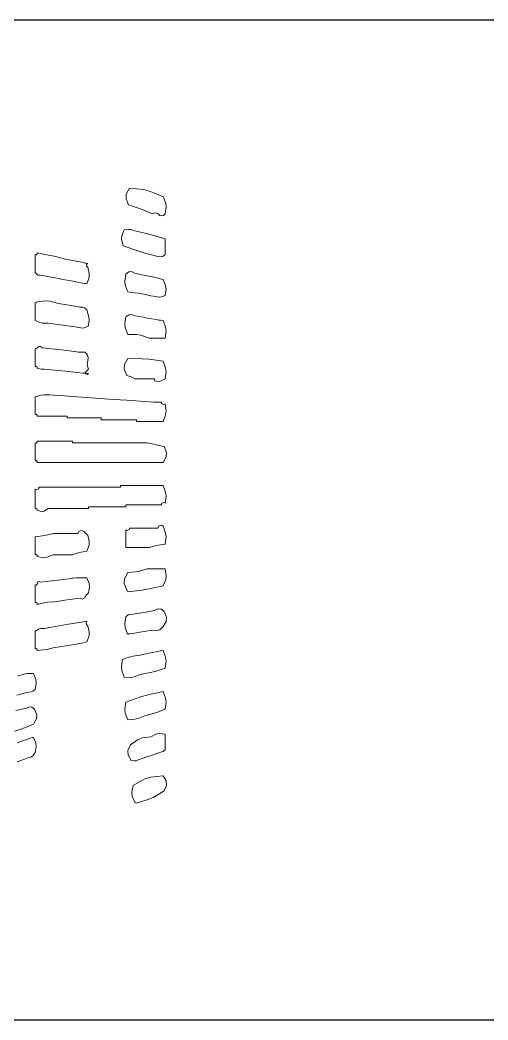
# Model space of a CAD drawing. Header units: millimetres. Extents: x 337848 to 378491, y -355245 to -338575.
# Drawn here: x 352153.78 to 352166.4, y -351701.18 to -351674.18 of the extents above; entities that cross this region are included whole.
import ezdxf

# ---------------------------------------------------------------- set-up
doc = ezdxf.new("R2010")
doc.units = ezdxf.units.MM
doc.layers.add('图\\M+19E79\\M+195B6\\M+18E9A', color=7, linetype='Continuous')
doc.layers.add('图框', color=7, linetype='Continuous', lineweight=15)

# ---------------------------------------------------------------- blocks, each defined once
blk = doc.blocks.new('GZDEH零件A2图框V01版')
at = {"lineweight": 5}
for p, q in [((3166.501, -1824), (3166.414, -1824.16)), ((3166.875, -1824.041), (3166.501, -1824)), ((3167.066, -1824.091), (3166.875, -1824.041)), ((3167.412, -1824.239), (3167.066, -1824.091)), ((3166.414, -1824.16), (3166.408, -1824.286)), ((3166.408, -1824.286), (3166.477, -1824.455)), ((3167.482, -1824.409), (3167.412, -1824.239)), ((3166.477, -1824.455), (3166.74, -1824.539)), ((3166.74, -1824.539), (3166.87, -1824.588)), ((3166.87, -1824.588), (3167.124, -1824.695)), ((3167.46, -1824.695), (3167.493, -1824.515)), ((3167.493, -1824.515), (3167.482, -1824.409)), ((3167.124, -1824.695), (3167.197, -1824.665)), ((3167.197, -1824.665), (3167.266, -1824.682)), ((3167.266, -1824.682), (3167.316, -1824.743)), ((3167.316, -1824.743), (3167.376, -1824.75)), ((3167.376, -1824.75), (3167.416, -1824.736)), ((3167.416, -1824.736), (3167.46, -1824.695)), ((3166.357, -1825.126), (3166.295, -1825.288)), ((3166.472, -1825.117), (3166.357, -1825.126)), ((3166.533, -1825.122), (3166.472, -1825.117)), ((3166.645, -1825.15), (3166.533, -1825.122)), ((3166.875, -1825.208), (3166.645, -1825.15)), ((3166.295, -1825.288), (3166.29, -1825.39)), ((3166.29, -1825.39), (3166.333, -1825.558)), ((3166.99, -1825.236), (3166.875, -1825.208)), ((3167.22, -1825.294), (3166.99, -1825.236)), ((3167.314, -1825.329), (3167.22, -1825.294)), ((3167.362, -1825.343), (3167.314, -1825.329)), ((3167.46, -1825.366), (3167.362, -1825.343)), ((3167.46, -1825.538), (3167.46, -1825.366)), ((3166.333, -1825.558), (3166.702, -1825.689)), ((3166.702, -1825.689), (3166.889, -1825.747)), ((3167.46, -1825.625), (3167.46, -1825.538)), ((3167.46, -1825.797), (3167.46, -1825.625)), ((3163.987, -1825.802), (3163.96, -1825.797)), ((3163.96, -1825.797), (3163.96, -1825.989)), ((3163.96, -1825.989), (3163.96, -1826.085)), ((3164.013, -1825.776), (3163.987, -1825.802)), ((3164.317, -1825.807), (3164.008, -1825.749)), ((3164.008, -1825.749), (3164.013, -1825.776)), ((3164.471, -1825.841), (3164.317, -1825.807)), ((3164.775, -1825.917), (3164.471, -1825.841)), ((3164.967, -1825.956), (3164.775, -1825.917)), ((3165.063, -1825.975), (3164.967, -1825.956)), ((3165.255, -1826.013), (3165.063, -1825.975)), ((3166.889, -1825.747), (3167.268, -1825.845)), ((3167.268, -1825.845), (3167.346, -1825.86)), ((3167.346, -1825.86), (3167.398, -1825.847)), ((3167.398, -1825.847), (3167.46, -1825.797)), ((3163.96, -1826.085), (3163.96, -1826.277)), ((3163.96, -1826.277), (3164, -1826.327)), ((3165.303, -1826.023), (3165.255, -1826.013)), ((3165.327, -1826.027), (3165.303, -1826.023)), ((3165.375, -1826.037), (3165.327, -1826.027)), ((3165.344, -1826.06), (3165.375, -1826.037)), ((3165.344, -1826.11), (3165.344, -1826.06)), ((3165.375, -1826.133), (3165.344, -1826.11)), ((3165.417, -1826.31), (3165.375, -1826.133)), ((3166.48, -1826.264), (3166.405, -1826.325)), ((3166.559, -1826.256), (3166.48, -1826.264)), ((3166.645, -1826.301), (3166.559, -1826.256)), ((3164, -1826.327), (3164.04, -1826.347)), ((3164.04, -1826.347), (3164.104, -1826.349)), ((3164.104, -1826.349), (3164.296, -1826.387)), ((3164.296, -1826.387), (3164.392, -1826.406)), ((3164.392, -1826.406), (3164.584, -1826.444)), ((3164.584, -1826.444), (3164.699, -1826.464)), ((3164.699, -1826.464), (3164.756, -1826.473)), ((3164.756, -1826.473), (3164.871, -1826.492)), ((3164.871, -1826.492), (3165.015, -1826.521)), ((3165.015, -1826.521), (3165.087, -1826.536)), ((3165.087, -1826.536), (3165.231, -1826.564)), ((3165.351, -1826.588), (3165.411, -1826.416)), ((3165.411, -1826.416), (3165.417, -1826.31)), ((3166.405, -1826.325), (3166.378, -1826.515)), ((3166.378, -1826.515), (3166.388, -1826.622)), ((3166.837, -1826.339), (3166.645, -1826.301)), ((3166.932, -1826.358), (3166.837, -1826.339)), ((3167.124, -1826.397), (3166.932, -1826.358)), ((3167.239, -1826.425), (3167.124, -1826.397)), ((3167.297, -1826.439), (3167.239, -1826.425)), ((3167.412, -1826.468), (3167.297, -1826.439)), ((3167.476, -1826.63), (3167.412, -1826.468)), ((3165.231, -1826.564), (3165.279, -1826.574)), ((3165.279, -1826.574), (3165.303, -1826.579)), ((3165.303, -1826.579), (3165.351, -1826.588)), ((3166.388, -1826.622), (3166.453, -1826.804)), ((3166.453, -1826.804), (3166.646, -1826.824)), ((3167.46, -1826.9), (3167.487, -1826.728)), ((3167.487, -1826.728), (3167.476, -1826.63)), ((3163.998, -1827.086), (3163.982, -1827.094)), ((3164.008, -1827.068), (3163.998, -1827.086)), ((3164.238, -1827.046), (3164.008, -1827.068)), ((3164.361, -1827.056), (3164.238, -1827.046)), ((3164.584, -1827.116), (3164.361, -1827.056)), ((3166.646, -1826.824), (3166.742, -1826.838)), ((3166.742, -1826.838), (3166.932, -1826.876)), ((3166.932, -1826.876), (3167.076, -1826.905)), ((3167.076, -1826.905), (3167.148, -1826.919)), ((3167.148, -1826.919), (3167.292, -1826.948)), ((3167.292, -1826.948), (3167.361, -1826.936)), ((3167.361, -1826.936), (3167.395, -1826.926)), ((3167.395, -1826.926), (3167.46, -1826.9)), ((3163.982, -1827.094), (3163.96, -1827.092)), ((3163.96, -1827.092), (3163.96, -1827.283)), ((3163.96, -1827.283), (3163.96, -1827.379)), ((3164.814, -1827.154), (3164.584, -1827.116)), ((3164.929, -1827.173), (3164.814, -1827.154)), ((3165.159, -1827.211), (3164.929, -1827.173)), ((3165.241, -1827.216), (3165.159, -1827.211)), ((3165.286, -1827.233), (3165.241, -1827.216)), ((3165.351, -1827.283), (3165.286, -1827.233)), ((3165.4, -1827.45), (3165.351, -1827.283)), ((3163.96, -1827.379), (3163.96, -1827.571)), ((3163.96, -1827.571), (3164.086, -1827.627)), ((3164.086, -1827.627), (3164.159, -1827.643)), ((3165.399, -1827.715), (3165.411, -1827.542)), ((3165.411, -1827.542), (3165.4, -1827.45)), ((3166.405, -1827.475), (3166.378, -1827.666)), ((3166.486, -1827.423), (3166.405, -1827.475)), ((3166.555, -1827.416), (3166.486, -1827.423)), ((3166.645, -1827.451), (3166.555, -1827.416)), ((3166.875, -1827.489), (3166.645, -1827.451)), ((3166.99, -1827.509), (3166.875, -1827.489)), ((3167.22, -1827.547), (3166.99, -1827.509)), ((3167.296, -1827.563), (3167.22, -1827.547)), ((3167.335, -1827.568), (3167.296, -1827.563)), ((3167.412, -1827.571), (3167.335, -1827.568)), ((3167.477, -1827.752), (3167.412, -1827.571)), ((3164.159, -1827.643), (3164.296, -1827.643)), ((3164.296, -1827.643), (3164.564, -1827.681)), ((3164.564, -1827.681), (3164.699, -1827.7)), ((3164.699, -1827.7), (3164.967, -1827.739)), ((3164.967, -1827.739), (3165.034, -1827.748)), ((3165.034, -1827.748), (3165.068, -1827.753)), ((3165.068, -1827.753), (3165.135, -1827.763)), ((3165.135, -1827.763), (3165.241, -1827.778)), ((3165.241, -1827.778), (3165.305, -1827.766)), ((3165.305, -1827.766), (3165.399, -1827.715)), ((3166.378, -1827.666), (3166.388, -1827.773)), ((3166.388, -1827.773), (3166.453, -1827.954)), ((3167.46, -1828.05), (3167.487, -1827.86)), ((3167.487, -1827.86), (3167.477, -1827.752)), ((3166.453, -1827.954), (3166.686, -1827.955)), ((3166.686, -1827.955), (3166.808, -1827.975)), ((3166.808, -1827.975), (3167.028, -1828.05)), ((3167.028, -1828.05), (3167.201, -1828.05)), ((3167.201, -1828.05), (3167.287, -1828.05)), ((3167.287, -1828.05), (3167.46, -1828.05)), ((3163.982, -1828.341), (3163.96, -1828.338)), ((3163.96, -1828.338), (3163.96, -1828.53)), ((3163.998, -1828.333), (3163.982, -1828.341)), ((3164.008, -1828.314), (3163.998, -1828.333)), ((3164.056, -1828.281), (3164.008, -1828.314)), ((3164.105, -1828.281), (3164.056, -1828.281)), ((3164.152, -1828.314), (3164.105, -1828.281)), ((3164.497, -1828.352), (3164.152, -1828.314)), ((3164.67, -1828.371), (3164.497, -1828.352)), ((3165.015, -1828.41), (3164.67, -1828.371)), ((3165.129, -1828.426), (3165.015, -1828.41)), ((3165.187, -1828.431), (3165.129, -1828.426)), ((3165.303, -1828.434), (3165.187, -1828.431)), ((3165.369, -1828.509), (3165.303, -1828.434)), ((3163.96, -1828.53), (3163.96, -1828.626)), ((3163.96, -1828.626), (3163.96, -1828.817)), ((3165.361, -1828.759), (3165.375, -1828.673)), ((3165.389, -1828.574), (3165.369, -1828.509)), ((3165.375, -1828.673), (3165.389, -1828.574)), ((3166.453, -1828.602), (3166.366, -1828.762)), ((3166.838, -1828.607), (3166.453, -1828.602)), ((3167.031, -1828.622), (3166.838, -1828.607)), ((3167.412, -1828.673), (3167.031, -1828.622)), ((3167.477, -1828.855), (3167.412, -1828.673)), ((3163.96, -1828.817), (3163.987, -1828.813)), ((3163.987, -1828.813), (3164.013, -1828.838)), ((3164.013, -1828.838), (3164.008, -1828.865)), ((3164.008, -1828.865), (3164.084, -1828.882)), ((3164.084, -1828.882), (3164.123, -1828.887)), ((3164.123, -1828.887), (3164.2, -1828.889)), ((3164.2, -1828.889), (3164.584, -1828.928)), ((3164.584, -1828.928), (3164.775, -1828.947)), ((3164.775, -1828.947), (3165.159, -1828.985)), ((3165.303, -1828.985), (3165.341, -1828.947)), ((3165.341, -1828.947), (3165.36, -1828.928)), ((3165.36, -1828.928), (3165.399, -1828.889)), ((3165.366, -1828.809), (3165.361, -1828.759)), ((3165.399, -1828.889), (3165.366, -1828.809)), ((3166.366, -1828.762), (3166.36, -1828.888)), ((3166.36, -1828.888), (3166.429, -1829.057)), ((3167.46, -1829.153), (3167.487, -1828.962)), ((3167.487, -1828.962), (3167.477, -1828.855)), ((3165.159, -1828.985), (3165.255, -1828.995)), ((3165.255, -1828.995), (3165.303, -1828.999)), ((3165.323, -1829.019), (3165.303, -1828.985)), ((3165.303, -1828.999), (3165.399, -1829.009)), ((3165.365, -1829.03), (3165.323, -1829.019)), ((3165.399, -1829.009), (3165.365, -1829.03)), ((3166.429, -1829.057), (3166.519, -1829.086)), ((3166.519, -1829.086), (3166.563, -1829.106)), ((3166.563, -1829.106), (3166.645, -1829.153)), ((3166.645, -1829.153), (3166.856, -1829.153)), ((3166.856, -1829.153), (3166.961, -1829.153)), ((3166.961, -1829.153), (3167.172, -1829.153)), ((3167.172, -1829.153), (3167.172, -1829.172)), ((3167.172, -1829.172), (3167.172, -1829.182)), ((3167.172, -1829.182), (3167.172, -1829.201)), ((3167.172, -1829.201), (3167.287, -1829.219)), ((3167.287, -1829.219), (3167.356, -1829.207)), ((3167.356, -1829.207), (3167.46, -1829.153)), ((3164.11, -1829.594), (3163.96, -1829.632)), ((3163.96, -1829.632), (3163.96, -1829.824)), ((3164.189, -1829.585), (3164.11, -1829.594)), ((3164.344, -1829.584), (3164.189, -1829.585)), ((3164.747, -1829.613), (3164.344, -1829.584)), ((3164.948, -1829.627), (3164.747, -1829.613)), ((3165.351, -1829.656), (3164.948, -1829.627)), ((3166.07, -1829.704), (3165.351, -1829.656)), ((3166.429, -1829.728), (3166.07, -1829.704)), ((3167.148, -1829.776), (3166.429, -1829.728)), ((3167.234, -1829.776), (3167.148, -1829.776)), ((3167.278, -1829.776), (3167.234, -1829.776)), ((3167.364, -1829.776), (3167.278, -1829.776)), ((3167.368, -1829.819), (3167.364, -1829.776)), ((3163.96, -1829.824), (3163.96, -1829.92)), ((3163.96, -1829.92), (3163.96, -1830.112)), ((3167.423, -1829.846), (3167.368, -1829.819)), ((3167.46, -1829.824), (3167.423, -1829.846)), ((3167.487, -1830.015), (3167.46, -1829.824)), ((3167.477, -1830.122), (3167.487, -1830.015)), ((3163.96, -1830.112), (3163.987, -1830.107)), ((3163.987, -1830.107), (3164.013, -1830.133)), ((3164.013, -1830.133), (3164.008, -1830.159)), ((3164.008, -1830.159), (3164.334, -1830.159)), ((3164.334, -1830.159), (3164.497, -1830.159)), ((3164.497, -1830.159), (3164.823, -1830.159)), ((3164.823, -1830.159), (3164.823, -1830.179)), ((3164.823, -1830.179), (3164.823, -1830.188)), ((3164.823, -1830.188), (3164.823, -1830.207)), ((3164.823, -1830.207), (3165.188, -1830.207)), ((3165.188, -1830.207), (3165.37, -1830.207)), ((3165.37, -1830.207), (3165.734, -1830.207)), ((3165.734, -1830.207), (3165.734, -1830.227)), ((3165.734, -1830.227), (3165.734, -1830.236)), ((3165.734, -1830.236), (3165.734, -1830.255)), ((3165.734, -1830.255), (3166.118, -1830.255)), ((3166.118, -1830.255), (3166.309, -1830.255)), ((3166.309, -1830.255), (3166.693, -1830.255)), ((3166.693, -1830.255), (3166.693, -1830.274)), ((3166.693, -1830.274), (3166.693, -1830.284)), ((3166.693, -1830.284), (3166.693, -1830.303)), ((3166.693, -1830.303), (3166.98, -1830.303)), ((3166.98, -1830.303), (3167.124, -1830.303)), ((3167.124, -1830.303), (3167.412, -1830.303)), ((3167.412, -1830.303), (3167.477, -1830.122)), ((3164.013, -1830.857), (3163.987, -1830.883)), ((3164.392, -1830.831), (3164.008, -1830.831)), ((3164.008, -1830.831), (3164.013, -1830.857)), ((3164.584, -1830.831), (3164.392, -1830.831)), ((3164.967, -1830.831), (3164.584, -1830.831)), ((3164.967, -1830.85), (3164.967, -1830.831)), ((3164.967, -1830.859), (3164.967, -1830.85)), ((3164.967, -1830.878), (3164.967, -1830.859)), ((3163.987, -1830.883), (3163.96, -1830.878)), ((3163.96, -1830.878), (3163.96, -1831.07)), ((3163.96, -1831.07), (3163.96, -1831.166)), ((3165.772, -1830.878), (3164.967, -1830.878)), ((3166.175, -1830.878), (3165.772, -1830.878)), ((3166.98, -1830.878), (3166.175, -1830.878)), ((3167.162, -1830.918), (3166.98, -1830.878)), ((3167.253, -1830.938), (3167.162, -1830.918)), ((3167.436, -1830.974), (3167.253, -1830.938)), ((3167.5, -1831.135), (3167.436, -1830.974)), ((3167.494, -1831.254), (3167.5, -1831.135)), ((3163.96, -1831.166), (3163.96, -1831.358)), ((3163.96, -1831.358), (3163.987, -1831.353)), ((3163.987, -1831.353), (3164.013, -1831.379)), ((3164.013, -1831.379), (3164.008, -1831.406)), ((3164.008, -1831.406), (3165.37, -1831.406)), ((3165.37, -1831.406), (3166.05, -1831.406)), ((3166.05, -1831.406), (3167.412, -1831.406)), ((3167.412, -1831.406), (3167.494, -1831.254)), ((3163.997, -1832.147), (3163.96, -1832.125)), ((3163.96, -1832.125), (3163.96, -1832.336)), ((3164.052, -1832.119), (3163.997, -1832.147)), ((3164.056, -1832.077), (3164.052, -1832.119)), ((3164.938, -1832.077), (3164.056, -1832.077)), ((3165.379, -1832.077), (3164.938, -1832.077)), ((3166.261, -1832.077), (3165.379, -1832.077)), ((3166.722, -1832.029), (3166.261, -1832.029)), ((3166.261, -1832.029), (3166.261, -1832.048)), ((3166.261, -1832.048), (3166.261, -1832.058)), ((3166.261, -1832.058), (3166.261, -1832.077)), ((3166.952, -1832.029), (3166.722, -1832.029)), ((3167.412, -1832.029), (3166.952, -1832.029)), ((3167.477, -1832.21), (3167.412, -1832.029)), ((3167.487, -1832.318), (3167.477, -1832.21)), ((3163.96, -1832.336), (3163.96, -1832.441)), ((3163.96, -1832.441), (3163.96, -1832.652)), ((3167.368, -1832.514), (3167.423, -1832.486)), ((3167.423, -1832.486), (3167.46, -1832.508)), ((3167.46, -1832.508), (3167.487, -1832.318)), ((3163.96, -1832.652), (3163.987, -1832.648)), ((3163.987, -1832.648), (3164.013, -1832.673)), ((3164.013, -1832.673), (3164.008, -1832.7)), ((3164.008, -1832.7), (3164.12, -1832.734)), ((3164.12, -1832.734), (3164.202, -1832.721)), ((3164.202, -1832.721), (3164.296, -1832.652)), ((3164.296, -1832.652), (3164.737, -1832.652)), ((3164.737, -1832.652), (3164.958, -1832.652)), ((3164.958, -1832.652), (3165.399, -1832.652)), ((3165.399, -1832.623), (3165.399, -1832.604)), ((3165.399, -1832.604), (3165.801, -1832.604)), ((3165.399, -1832.633), (3165.399, -1832.623)), ((3165.399, -1832.652), (3165.399, -1832.633)), ((3165.801, -1832.604), (3166.002, -1832.604)), ((3166.002, -1832.604), (3166.405, -1832.604)), ((3166.405, -1832.575), (3166.405, -1832.556)), ((3166.405, -1832.556), (3166.789, -1832.556)), ((3166.405, -1832.585), (3166.405, -1832.575)), ((3166.405, -1832.604), (3166.405, -1832.585)), ((3166.789, -1832.556), (3166.98, -1832.556)), ((3166.98, -1832.556), (3167.364, -1832.556)), ((3167.364, -1832.556), (3167.368, -1832.514)), ((3165.146, -1833.263), (3165.111, -1833.323)), ((3165.217, -1833.243), (3165.146, -1833.263)), ((3165.279, -1833.275), (3165.217, -1833.243)), ((3165.317, -1833.314), (3165.279, -1833.275)), ((3166.442, -1833.249), (3166.405, -1833.227)), ((3166.405, -1833.227), (3166.405, -1833.419)), ((3166.496, -1833.222), (3166.442, -1833.249)), ((3166.501, -1833.179), (3166.496, -1833.222)), ((3166.808, -1833.179), (3166.501, -1833.179)), ((3166.961, -1833.179), (3166.808, -1833.179)), ((3167.268, -1833.179), (3166.961, -1833.179)), ((3167.289, -1833.122), (3167.268, -1833.179)), ((3167.361, -1833.098), (3167.289, -1833.122)), ((3167.412, -1833.131), (3167.361, -1833.098)), ((3167.477, -1833.313), (3167.412, -1833.131)), ((3164.154, -1833.392), (3163.96, -1833.419)), ((3163.96, -1833.419), (3163.96, -1833.611)), ((3164.251, -1833.373), (3164.154, -1833.392)), ((3164.44, -1833.323), (3164.251, -1833.373)), ((3164.708, -1833.323), (3164.44, -1833.323)), ((3164.842, -1833.323), (3164.708, -1833.323)), ((3165.111, -1833.323), (3164.842, -1833.323)), ((3165.336, -1833.333), (3165.317, -1833.314)), ((3165.375, -1833.371), (3165.336, -1833.333)), ((3165.418, -1833.538), (3165.375, -1833.371)), ((3165.412, -1833.641), (3165.418, -1833.538)), ((3166.405, -1833.419), (3166.405, -1833.515)), ((3166.405, -1833.515), (3166.405, -1833.707)), ((3167.46, -1833.611), (3167.487, -1833.42)), ((3167.487, -1833.42), (3167.477, -1833.313)), ((3163.96, -1833.611), (3163.96, -1833.707)), ((3163.96, -1833.707), (3163.96, -1833.898)), ((3165.117, -1833.848), (3165.195, -1833.829)), ((3165.195, -1833.829), (3165.351, -1833.803)), ((3165.351, -1833.803), (3165.412, -1833.641)), ((3166.405, -1833.707), (3166.654, -1833.707)), ((3166.654, -1833.707), (3166.779, -1833.707)), ((3166.779, -1833.707), (3167.028, -1833.707)), ((3167.028, -1833.707), (3167.198, -1833.658)), ((3167.198, -1833.658), (3167.285, -1833.638)), ((3167.285, -1833.638), (3167.46, -1833.611)), ((3163.96, -1833.898), (3163.987, -1833.894)), ((3163.987, -1833.894), (3164.013, -1833.92)), ((3164.013, -1833.92), (3164.008, -1833.946)), ((3164.008, -1833.946), (3164.179, -1833.981)), ((3164.179, -1833.981), (3164.281, -1833.969)), ((3164.281, -1833.969), (3164.44, -1833.898)), ((3164.44, -1833.898), (3164.651, -1833.898)), ((3164.651, -1833.898), (3164.756, -1833.898)), ((3164.756, -1833.898), (3164.967, -1833.898)), ((3164.967, -1833.898), (3165.117, -1833.848)), ((3166.453, -1834.378), (3166.365, -1834.548)), ((3166.667, -1834.359), (3166.453, -1834.378)), ((3166.774, -1834.339), (3166.667, -1834.359)), ((3166.98, -1834.282), (3166.774, -1834.339)), ((3167.172, -1834.282), (3166.98, -1834.282)), ((3167.268, -1834.282), (3167.172, -1834.282)), ((3167.46, -1834.282), (3167.268, -1834.282)), ((3167.493, -1834.462), (3167.46, -1834.282)), ((3164.034, -1834.635), (3164.008, -1834.665)), ((3164.068, -1834.626), (3164.034, -1834.635)), ((3164.104, -1834.641), (3164.068, -1834.626)), ((3164.411, -1834.603), (3164.104, -1834.641)), ((3164.564, -1834.584), (3164.411, -1834.603)), ((3164.871, -1834.546), (3164.564, -1834.584)), ((3164.948, -1834.536), (3164.871, -1834.546)), ((3164.986, -1834.531), (3164.948, -1834.536)), ((3165.063, -1834.522), (3164.986, -1834.531)), ((3165.178, -1834.522), (3165.063, -1834.522)), ((3165.236, -1834.522), (3165.178, -1834.522)), ((3165.351, -1834.522), (3165.236, -1834.522)), ((3165.415, -1834.673), (3165.351, -1834.522)), ((3166.365, -1834.548), (3166.358, -1834.679)), ((3167.412, -1834.737), (3167.482, -1834.568)), ((3167.482, -1834.568), (3167.493, -1834.462)), ((3163.987, -1834.718), (3163.96, -1834.713)), ((3163.96, -1834.713), (3163.96, -1834.905)), ((3163.96, -1834.905), (3163.96, -1835.001)), ((3164.013, -1834.692), (3163.987, -1834.718)), ((3164.008, -1834.665), (3164.013, -1834.692)), ((3165.399, -1834.929), (3165.426, -1834.767)), ((3165.426, -1834.767), (3165.415, -1834.673)), ((3166.358, -1834.679), (3166.429, -1834.857)), ((3166.429, -1834.857), (3166.448, -1834.868)), ((3166.448, -1834.868), (3166.456, -1834.884)), ((3166.453, -1834.905), (3166.839, -1834.855)), ((3166.456, -1834.884), (3166.453, -1834.905)), ((3166.839, -1834.855), (3167.032, -1834.821)), ((3167.032, -1834.821), (3167.412, -1834.737)), ((3163.96, -1835.001), (3163.96, -1835.193)), ((3163.96, -1835.193), (3163.987, -1835.188)), ((3163.987, -1835.188), (3164.013, -1835.214)), ((3164.197, -1835.195), (3164.294, -1835.181)), ((3164.294, -1835.181), (3164.488, -1835.169)), ((3164.488, -1835.169), (3164.756, -1835.13)), ((3164.756, -1835.13), (3164.89, -1835.111)), ((3164.89, -1835.111), (3165.159, -1835.073)), ((3165.159, -1835.073), (3165.228, -1835.097)), ((3165.228, -1835.097), (3165.296, -1835.067)), ((3165.296, -1835.067), (3165.327, -1835.001)), ((3165.327, -1835.001), (3165.355, -1834.972)), ((3165.355, -1834.972), (3165.37, -1834.958)), ((3165.37, -1834.958), (3165.399, -1834.929)), ((3164.008, -1835.241), (3164.197, -1835.195)), ((3164.013, -1835.214), (3164.008, -1835.241)), ((3166.942, -1835.447), (3166.827, -1835.466)), ((3167.172, -1835.408), (3166.942, -1835.447)), ((3167.265, -1835.357), (3167.172, -1835.408)), ((3167.354, -1835.365), (3167.265, -1835.357)), ((3167.436, -1835.432), (3167.354, -1835.365)), ((3167.499, -1835.583), (3167.436, -1835.432)), ((3165.207, -1835.72), (3164.804, -1835.787)), ((3165.264, -1835.71), (3165.207, -1835.72)), ((3165.293, -1835.706), (3165.264, -1835.71)), ((3165.351, -1835.696), (3165.293, -1835.706)), ((3165.332, -1835.741), (3165.351, -1835.696)), ((3166.405, -1835.576), (3166.378, -1835.767)), ((3166.47, -1835.526), (3166.405, -1835.576)), ((3166.515, -1835.509), (3166.47, -1835.526)), ((3166.597, -1835.504), (3166.515, -1835.509)), ((3166.827, -1835.466), (3166.597, -1835.504)), ((3167.412, -1835.84), (3167.492, -1835.698)), ((3167.492, -1835.698), (3167.499, -1835.583)), ((3164.046, -1835.907), (3163.96, -1835.96)), ((3163.96, -1835.96), (3163.96, -1836.151)), ((3164.1, -1835.891), (3164.046, -1835.907)), ((3164.2, -1835.888), (3164.1, -1835.891)), ((3164.603, -1835.821), (3164.2, -1835.888)), ((3164.804, -1835.787), (3164.603, -1835.821)), ((3165.34, -1835.781), (3165.332, -1835.741)), ((3165.375, -1835.816), (3165.34, -1835.781)), ((3165.418, -1835.983), (3165.375, -1835.816)), ((3165.413, -1836.086), (3165.418, -1835.983)), ((3166.378, -1835.767), (3166.388, -1835.874)), ((3166.388, -1835.874), (3166.453, -1836.056)), ((3166.549, -1836.032), (3166.779, -1835.993)), ((3166.779, -1835.993), (3166.894, -1835.974)), ((3166.894, -1835.974), (3167.124, -1835.936)), ((3167.124, -1835.936), (3167.245, -1835.949)), ((3167.245, -1835.949), (3167.323, -1835.923)), ((3167.323, -1835.923), (3167.412, -1835.84)), ((3163.96, -1836.151), (3163.96, -1836.247)), ((3163.96, -1836.247), (3163.96, -1836.439)), ((3165.218, -1836.284), (3165.351, -1836.247)), ((3165.351, -1836.247), (3165.413, -1836.086)), ((3166.453, -1836.056), (3166.487, -1836.034)), ((3166.487, -1836.034), (3166.51, -1836.029)), ((3166.51, -1836.029), (3166.549, -1836.032)), ((3163.96, -1836.439), (3163.987, -1836.434)), ((3163.987, -1836.434), (3164.013, -1836.46)), ((3164.013, -1836.46), (3164.008, -1836.487)), ((3164.008, -1836.487), (3164.183, -1836.471)), ((3164.183, -1836.471), (3164.27, -1836.457)), ((3164.27, -1836.457), (3164.44, -1836.415)), ((3164.44, -1836.415), (3164.67, -1836.377)), ((3164.67, -1836.377), (3164.785, -1836.358)), ((3164.785, -1836.358), (3165.015, -1836.319)), ((3165.015, -1836.319), (3165.151, -1836.298)), ((3165.151, -1836.298), (3165.218, -1836.284)), ((3167.268, -1836.511), (3167.076, -1836.549)), ((3167.325, -1836.497), (3167.268, -1836.511)), ((3167.354, -1836.492), (3167.325, -1836.497)), ((3167.412, -1836.487), (3167.354, -1836.492)), ((3167.477, -1836.668), (3167.412, -1836.487)), ((3166.309, -1836.727), (3166.282, -1836.917)), ((3166.497, -1836.665), (3166.309, -1836.727)), ((3166.594, -1836.64), (3166.497, -1836.665)), ((3166.789, -1836.607), (3166.594, -1836.64)), ((3166.98, -1836.568), (3166.789, -1836.607)), ((3167.076, -1836.549), (3166.98, -1836.568)), ((3167.46, -1836.966), (3167.487, -1836.776)), ((3167.487, -1836.776), (3167.477, -1836.668)), ((3166.282, -1836.917), (3166.292, -1837.024)), ((3166.292, -1837.024), (3166.357, -1837.206)), ((3167.061, -1837.083), (3167.196, -1837.049)), ((3167.196, -1837.049), (3167.46, -1836.966)), ((3163.647, -1837.126), (3163.481, -1837.182)), ((3163.738, -1837.11), (3163.647, -1837.126)), ((3163.913, -1837.11), (3163.738, -1837.11)), ((3163.977, -1837.271), (3163.913, -1837.11)), ((3163.988, -1837.37), (3163.977, -1837.271)), ((3166.357, -1837.206), (3166.532, -1837.211)), ((3166.532, -1837.211), (3166.625, -1837.196)), ((3166.625, -1837.196), (3166.789, -1837.134)), ((3166.789, -1837.134), (3167.061, -1837.083)), ((3163.462, -1837.69), (3163.769, -1837.613)), ((3163.769, -1837.613), (3163.85, -1837.602)), ((3163.85, -1837.602), (3163.892, -1837.587)), ((3163.892, -1837.587), (3163.96, -1837.542)), ((3163.96, -1837.542), (3163.988, -1837.37)), ((3167.412, -1837.589), (3167.003, -1837.679)), ((3167.477, -1837.771), (3167.412, -1837.589)), ((3166.405, -1837.877), (3166.378, -1838.068)), ((3166.8, -1837.737), (3166.405, -1837.877)), ((3167.003, -1837.679), (3166.8, -1837.737)), ((3167.46, -1838.069), (3167.487, -1837.878)), ((3167.487, -1837.878), (3167.477, -1837.771)), ((3163.721, -1838.045), (3163.435, -1838.102)), ((3163.798, -1838.005), (3163.721, -1838.045)), ((3163.87, -1838.013), (3163.798, -1838.005)), ((3163.936, -1838.069), (3163.87, -1838.013)), ((3164, -1838.219), (3163.936, -1838.069)), ((3166.378, -1838.068), (3166.388, -1838.175)), ((3167.147, -1838.182), (3167.253, -1838.148)), ((3167.253, -1838.148), (3167.46, -1838.069)), ((3163.913, -1838.476), (3163.993, -1838.334)), ((3163.993, -1838.334), (3164, -1838.219)), ((3166.388, -1838.175), (3166.453, -1838.356)), ((3166.453, -1838.356), (3166.65, -1838.335)), ((3166.65, -1838.335), (3166.749, -1838.31)), ((3166.749, -1838.31), (3166.932, -1838.237)), ((3166.932, -1838.237), (3167.147, -1838.182)), ((3163.402, -1838.661), (3163.576, -1838.607)), ((3163.576, -1838.607), (3163.913, -1838.476)), ((3163.587, -1838.936), (3163.472, -1838.975)), ((3163.817, -1838.86), (3163.587, -1838.936)), ((3163.853, -1838.843), (3163.817, -1838.86)), ((3163.873, -1838.838), (3163.853, -1838.843)), ((3163.913, -1838.836), (3163.873, -1838.838)), ((3163.977, -1838.987), (3163.913, -1838.836)), ((3166.721, -1838.895), (3166.525, -1839.028)), ((3166.842, -1838.847), (3166.721, -1838.895)), ((3167.076, -1838.812), (3166.842, -1838.847)), ((3167.216, -1838.743), (3167.076, -1838.812)), ((3167.304, -1838.727), (3167.216, -1838.743)), ((3167.46, -1838.74), (3167.304, -1838.727)), ((3167.46, -1838.912), (3167.46, -1838.74)), ((3167.46, -1838.999), (3167.46, -1838.912)), ((3163.96, -1839.243), (3163.988, -1839.081)), ((3163.988, -1839.081), (3163.977, -1838.987)), ((3166.525, -1839.028), (3166.46, -1839.188)), ((3166.46, -1839.188), (3166.467, -1839.307)), ((3167.316, -1839.243), (3167.377, -1839.223)), ((3167.377, -1839.223), (3167.407, -1839.208)), ((3167.407, -1839.208), (3167.46, -1839.171)), ((3167.46, -1839.171), (3167.46, -1838.999)), ((3163.467, -1839.488), (3163.567, -1839.454)), ((3163.567, -1839.454), (3163.769, -1839.387)), ((3163.769, -1839.387), (3163.859, -1839.354)), ((3163.859, -1839.354), (3163.903, -1839.32)), ((3163.903, -1839.32), (3163.96, -1839.243)), ((3166.467, -1839.307), (3166.549, -1839.459)), ((3166.549, -1839.459), (3166.626, -1839.467)), ((3166.626, -1839.467), (3166.668, -1839.462)), ((3166.668, -1839.462), (3166.741, -1839.435)), ((3166.741, -1839.435), (3166.971, -1839.358)), ((3166.971, -1839.358), (3167.086, -1839.32)), ((3167.086, -1839.32), (3167.316, -1839.243)), ((3166.894, -1839.959), (3166.597, -1840.13)), ((3167.071, -1839.902), (3166.894, -1839.959)), ((3167.412, -1839.866), (3167.071, -1839.902)), ((3167.492, -1840.008), (3167.412, -1839.866)), ((3167.499, -1840.123), (3167.492, -1840.008)), ((3166.597, -1840.13), (3166.564, -1840.31)), ((3166.564, -1840.31), (3166.575, -1840.416)), ((3167.157, -1840.443), (3167.436, -1840.274)), ((3167.436, -1840.274), (3167.499, -1840.123)), ((3166.575, -1840.416), (3166.645, -1840.585)), ((3166.645, -1840.585), (3166.664, -1840.595)), ((3166.693, -1840.609), (3167.004, -1840.512)), ((3167.004, -1840.512), (3167.157, -1840.443)), ((3166.664, -1840.595), (3166.674, -1840.6)), ((3166.674, -1840.6), (3166.693, -1840.609))]:
    blk.add_line(p, q, dxfattribs=at)
at = {"layer": 'Defpoints', "linetype": 'Continuous'}
blk.add_line((2857.49, -1846.461), (3451.49, -1846.461), dxfattribs=at)
at = {"layer": '图\\M+19E79\\M+195B6\\M+18E9A', "linetype": 'Continuous', "lineweight": 30}
blk.add_line((2907.49, -1819.461), (3441.49, -1819.461), dxfattribs=at)

msp = doc.modelspace()

# ---------------------------------------------------------------- block references
at = {"layer": '图框'}
msp.add_blockref('GZDEH零件A2图框V01版', (348990.233, -349854.723), dxfattribs=at)

doc.saveas('drawing.dxf')
